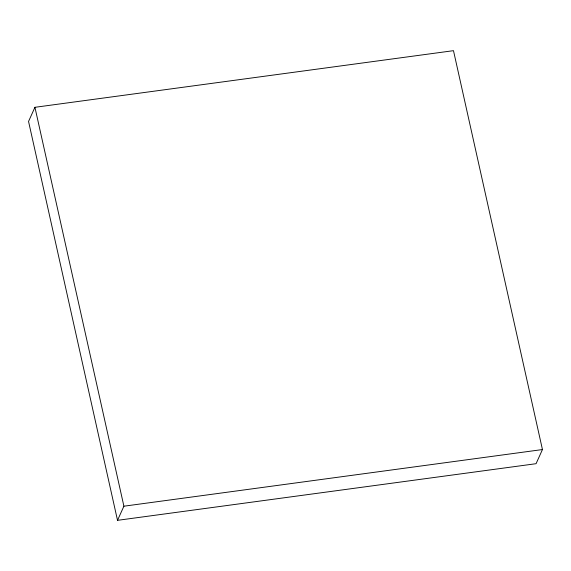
<?xml version="1.0" encoding="UTF-8"?>
<svg xmlns="http://www.w3.org/2000/svg" width="571" height="571" viewBox="0 0 571 571"><rect width="100%" height="100%" fill="white"/><g stroke="black" fill="none" stroke-linecap="round" stroke-linejoin="round"><path stroke-width="0.86" d="M34.931 107.305L28.55 121.445L117.519 520.331L536.069 463.695L542.45 449.555L453.481 50.669L34.931 107.305L123.9 506.199L117.519 520.331M123.9 506.199L542.45 449.555"/></g></svg>
